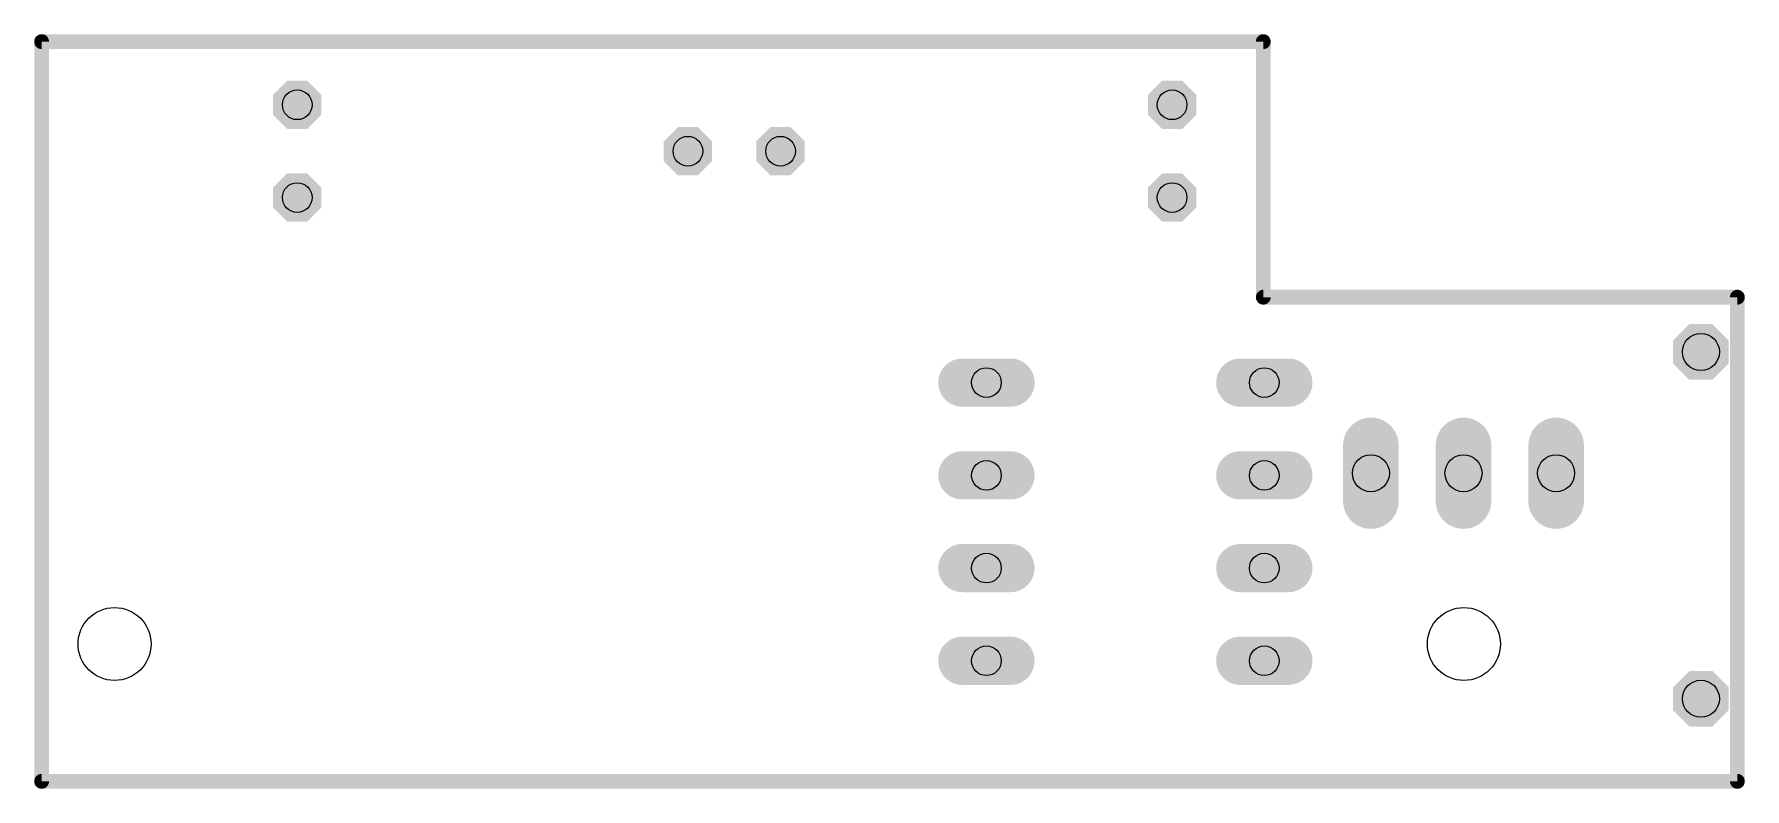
# Model space of a CAD drawing. Header units: inches. Extents: x -0.2 to 46.7, y -1 to 19.7.
import ezdxf

# ---------------------------------------------------------------- set-up
doc = ezdxf.new("R2010")
doc.units = ezdxf.units.IN
doc.header["$MEASUREMENT"] = 0
doc.layers.get('0').update_dxf_attribs({"lineweight": 0})
for name, color, linetype, lineweight in [('17', 82, 'Continuous', 0), ('20', 7, 'Continuous', 0), ('44', 253, 'Continuous', 0)]:
    doc.layers.add(name, color=color, linetype=linetype, lineweight=lineweight)

# ---------------------------------------------------------------- blocks, each defined once
blk = doc.blocks.new('LONGP100')
at = {"const_width": 1}
blk.add_lwpolyline([(-0.5, 0), (0.5, 0)], dxfattribs=at)
at = {"const_width": 0.5}
for points in [[(-0.5, 0.25, 1), (-0.5, -0.25)], [(0.5, -0.25, 1), (0.5, 0.25)]]:
    blk.add_lwpolyline(points, format="xyb", dxfattribs=at)
blk = doc.blocks.new('OCTAGONP')
at = {"const_width": 0.5}
blk.add_lwpolyline([(-0.25, -0.1036), (-0.25, 0.1036), (-0.1036, 0.25), (0.1036, 0.25), (0.25, 0.1036), (0.25, -0.1036), (0.1036, -0.25), (-0.1036, -0.25), (-0.25, -0.1036), (-0.25, 0.1036)], dxfattribs=at)

msp = doc.modelspace()

# ---------------------------------------------------------------- linework, layer by layer
at = {"layer": '20', "const_width": 0.4064}
for points in [[(0, -0.762), (0, 19.5)], [(0, 19.5), (33.5, 19.5)], [(33.5, 12.5), (33.5, 19.5)], [(33.5, 12.5), (46.5, 12.5)], [(46.5, -0.762), (46.5, 12.5)], [(0, -0.762), (46.5, -0.762)]]:
    msp.add_lwpolyline(points, dxfattribs=at)
at = {"layer": '20', "const_width": 0.2032}
for points in [[(0.1016, 19.5, 1), (-0.1016, 19.5)], [(0, 19.6016, 1), (0, 19.3984)], [(33.6016, 19.5, 1), (33.3984, 19.5)], [(33.5, 19.3984, 1), (33.5, 19.6016)], [(33.5, 12.6016, 1), (33.5, 12.3984)], [(46.6016, 12.5, 1), (46.3984, 12.5)], [(46.5, 12.3984, 1), (46.5, 12.6016)], [(33.3984, 12.5, 1), (33.6016, 12.5)], [(0, -0.6604, 1), (0, -0.8636)], [(-0.1016, -0.762, 1), (0.1016, -0.762)], [(46.3984, -0.762, 1), (46.6016, -0.762)], [(46.5, -0.8636, 1), (46.5, -0.6604)]]:
    msp.add_lwpolyline(points, format="xyb", dxfattribs=at)
at = {"layer": '20'}
for centre in [(2, 3), (39, 3)]:
    msp.add_circle(centre, 1, dxfattribs=at)
at = {"layer": '44'}
for centre, radius in [((7.008, 17.77), 0.4064), ((31, 17.77), 0.4064), ((17.722, 16.5), 0.4064), ((20.262, 16.5), 0.4064), ((7.008, 15.23), 0.4064), ((31, 15.23), 0.4064), ((45.5, 11), 0.508), ((25.908, 10.16), 0.4064), ((33.528, 10.16), 0.4064), ((25.908, 7.62), 0.4064), ((33.528, 7.62), 0.4064), ((36.45, 7.678), 0.508), ((38.99, 7.678), 0.508), ((41.53, 7.678), 0.508), ((25.908, 5.08), 0.4064), ((33.528, 5.08), 0.4064), ((25.908, 2.54), 0.4064), ((33.528, 2.54), 0.4064), ((45.5, 1.5), 0.508)]:
    msp.add_circle(centre, radius, dxfattribs=at)

# ---------------------------------------------------------------- block references
at = {"layer": '17'}
for name, p, xscale, yscale, rotation in [('OCTAGONP', (7.008, 17.77), 1.3208, 1.3208, 90), ('OCTAGONP', (7.008, 17.77), 1.3208, 1.3208, 90), ('OCTAGONP', (31, 17.77), 1.3208, 1.3208, 270), ('OCTAGONP', (31, 17.77), 1.3208, 1.3208, 270), ('OCTAGONP', (7.008, 15.23), 1.3208, 1.3208, 90), ('OCTAGONP', (7.008, 15.23), 1.3208, 1.3208, 90), ('OCTAGONP', (31, 15.23), 1.3208, 1.3208, 270), ('OCTAGONP', (31, 15.23), 1.3208, 1.3208, 270), ('LONGP100', (36.45, 7.678), 1.524, 1.524, 270), ('LONGP100', (36.45, 7.678), 1.524, 1.524, 270), ('LONGP100', (38.99, 7.678), 1.524, 1.524, 270), ('LONGP100', (38.99, 7.678), 1.524, 1.524, 270), ('LONGP100', (41.53, 7.678), 1.524, 1.524, 270), ('LONGP100', (41.53, 7.678), 1.524, 1.524, 270)]:
    msp.add_blockref(name, p, dxfattribs=dict(at, xscale=xscale, yscale=yscale, rotation=rotation))
for name, p, xscale, yscale in [('OCTAGONP', (17.722, 16.5), 1.3208, 1.3208), ('OCTAGONP', (17.722, 16.5), 1.3208, 1.3208), ('OCTAGONP', (20.262, 16.5), 1.3208, 1.3208), ('OCTAGONP', (20.262, 16.5), 1.3208, 1.3208), ('OCTAGONP', (45.5, 11), 1.524, 1.524), ('OCTAGONP', (45.5, 11), 1.524, 1.524), ('LONGP100', (25.908, 10.16), 1.3208, 1.3208), ('LONGP100', (25.908, 10.16), 1.3208, 1.3208), ('LONGP100', (33.528, 10.16), 1.3208, 1.3208), ('LONGP100', (33.528, 10.16), 1.3208, 1.3208), ('LONGP100', (25.908, 7.62), 1.3208, 1.3208), ('LONGP100', (25.908, 7.62), 1.3208, 1.3208), ('LONGP100', (33.528, 7.62), 1.3208, 1.3208), ('LONGP100', (33.528, 7.62), 1.3208, 1.3208), ('LONGP100', (25.908, 5.08), 1.3208, 1.3208), ('LONGP100', (25.908, 5.08), 1.3208, 1.3208), ('LONGP100', (33.528, 5.08), 1.3208, 1.3208), ('LONGP100', (33.528, 5.08), 1.3208, 1.3208), ('LONGP100', (25.908, 2.54), 1.3208, 1.3208), ('LONGP100', (25.908, 2.54), 1.3208, 1.3208), ('LONGP100', (33.528, 2.54), 1.3208, 1.3208), ('LONGP100', (33.528, 2.54), 1.3208, 1.3208), ('OCTAGONP', (45.5, 1.5), 1.524, 1.524), ('OCTAGONP', (45.5, 1.5), 1.524, 1.524)]:
    msp.add_blockref(name, p, dxfattribs=dict(at, xscale=xscale, yscale=yscale))

doc.saveas('drawing.dxf')
